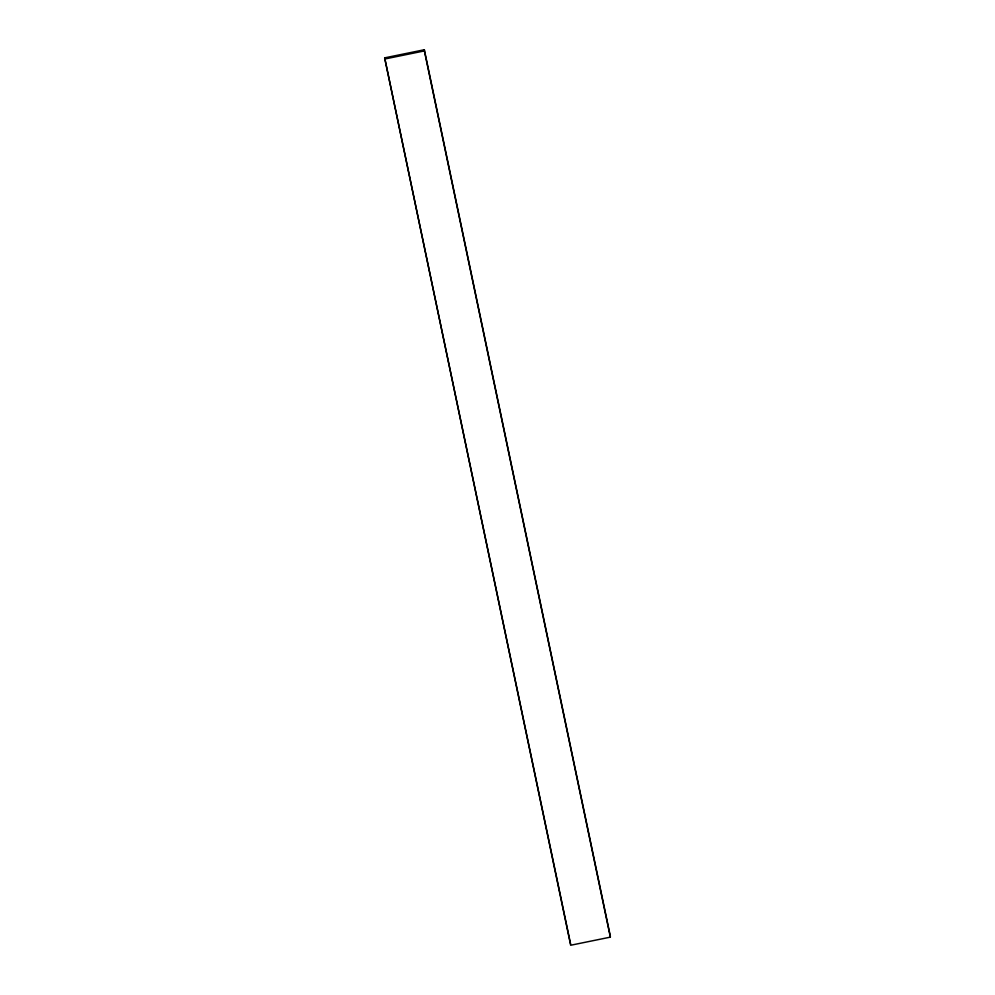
<?xml version="1.0" encoding="UTF-8"?>
<svg xmlns="http://www.w3.org/2000/svg" width="995" height="995" viewBox="0 0 995 995"><rect width="100%" height="100%" fill="white"/><g stroke="black" fill="none" stroke-linecap="round" stroke-linejoin="round"><path stroke-width="1.49" d="M384.655 57.859L424.33 49.75L610.296 935.972L610.345 937.141L570.67 945.25L384.655 57.859L570.62 944.081M384.704 59.028L424.38 50.919L424.33 49.75M424.38 50.919L610.345 937.141"/></g></svg>
